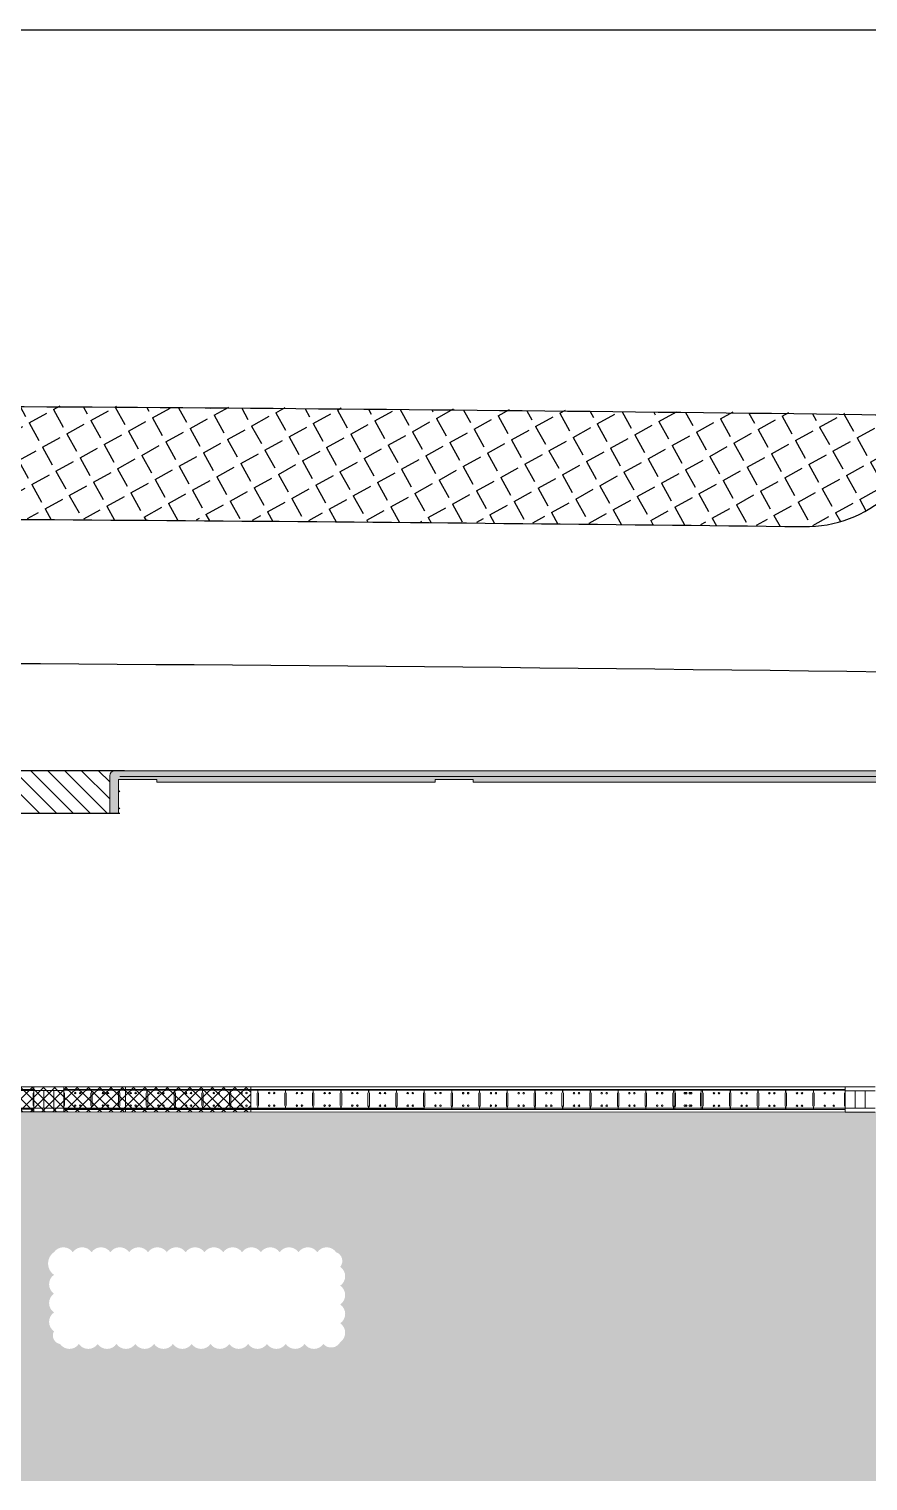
# Model space of a CAD drawing. Header units: millimetres. Extents: x -223101 to 128452, y -22249 to 35606.
# Drawn here: x -73142 to -39687, y -22249 to 35606 of the extents above; entities that cross this region are included whole.
import ezdxf

# ---------------------------------------------------------------- set-up
doc = ezdxf.new("R2010")
doc.units = ezdxf.units.MM
for name, color, linetype in [('0-MEP VIA HE', 4, 'Continuous'), ('0.BR.MEP DUONG TK', 3, 'Continuous'), ('00-HATCH VIA HE', 31, 'Continuous'), ('8', 8, 'Continuous'), ('Mau1', 1, 'Continuous')]:
    doc.layers.add(name, color=color, linetype=linetype)
for name, color, linetype, lineweight in [('1', 1, 'Continuous', 18), ('2.Crash Barrier', 4, 'Continuous', 15), ('ARC_HATCH', 8, 'Continuous', 0), ('L1-DRAINAGE-LONG_DITCH', 12, 'Continuous', 9), ('TAN CANG-profile- REVISE1$0$8', 17, 'Continuous', 0), ('trench cover', 74, 'Continuous', 0)]:
    doc.layers.add(name, color=color, linetype=linetype, lineweight=lineweight)

# ---------------------------------------------------------------- blocks, each defined once
blk = doc.blocks.new('trench thủ đức')
at = {"ltscale": 0.5}
for p, q in [((17000, -6540), (15800, -6540)), ((15800, -6540), (15800, -6690)), ((17000, -6540), (15800, -6540)), ((15800, -6540), (15800, -6690)), ((17000, -6690), (15800, -6690)), ((15800, -6690), (15800, -7390)), ((17000, -6690), (15800, -6690)), ((15800, -6690), (15800, -7390)), ((17000, -6540), (17000, -6690)), ((17000, -6540), (17000, -6690)), ((17000, -6690), (17000, -7390)), ((17000, -6690), (17000, -7390)), ((49348, -6549), (48148, -6549)), ((48148, -6549), (48148, -7549)), ((49348, -6549), (48148, -6549)), ((48148, -6549), (48148, -7549)), ((49348, -6699), (48148, -6699)), ((49348, -6699), (48148, -6699)), ((17000, -7390), (15800, -7390)), ((15800, -7390), (15800, -7540)), ((17000, -7390), (15800, -7390)), ((15800, -7390), (15800, -7540)), ((17000, -7390), (17000, -7540)), ((17000, -7390), (17000, -7540)), ((49348, -7399), (48148, -7399)), ((49348, -7399), (48148, -7399)), ((17000, -7540), (15800, -7540)), ((17000, -7540), (15800, -7540)), ((49348, -7549), (48148, -7549)), ((49348, -7549), (48148, -7549))]:
    blk.add_line(p, q, dxfattribs=at)
at = {"layer": '1', "ltscale": 0.5}
for p, q in [((16200, -6690), (16200, -7390)), ((16200, -6690), (16200, -7390)), ((16600, -6690), (16600, -7390)), ((16600, -6690), (16600, -7390)), ((48548, -6699), (48548, -7399)), ((48548, -6699), (48548, -7399)), ((48948, -6699), (48948, -7399)), ((48948, -6699), (48948, -7399))]:
    blk.add_line(p, q, dxfattribs=at)
at = {"layer": 'L1-DRAINAGE-LONG_DITCH', "ltscale": 0.011, "flags": 128}
for points in [[(14017, -6540), (15800, -6540), (15800, -7540), (13799, -7540)], [(17000, -6540), (48148, -6549)], [(17000, -6640), (48148, -6649)], [(17000, -6645), (48148, -6654)], [(48148, -7449), (17000, -7440)], [(48148, -7549), (17000, -7540)]]:
    blk.add_lwpolyline(points, dxfattribs=at)
at = {"layer": 'L1-DRAINAGE-LONG_DITCH', "ltscale": 2}
for points in [[(15800, -6690), (13984, -6690)], [(48148, -6699), (17000, -6690)], [(15800, -7390), (13832, -7390)], [(17000, -7390), (48148, -7399)]]:
    blk.add_lwpolyline(points, dxfattribs=at)
at = {"layer": 'trench cover'}
for points in [[(14515, -6645), (14515, -6740), (14540, -6790), (14540, -7290), (14515, -7340), (14515, -7435), (15800, -7435), (15800, -7340), (15775, -7290), (15775, -6790), (15800, -6740), (15800, -6645)], [(17000, -6645), (17000, -6740), (17025, -6790), (17025, -7290), (17000, -7340), (17000, -7435), (18100, -7435), (18100, -7340), (18075, -7290), (18075, -6790), (18100, -6740), (18100, -6645)], [(18105, -6645), (18105, -6740), (18130, -6790), (18130, -7290), (18105, -7340), (18105, -7435), (19205, -7436), (19205, -7341), (19180, -7291), (19180, -6791), (19205, -6741), (19205, -6646)], [(19210, -6646), (19210, -6741), (19235, -6791), (19235, -7291), (19210, -7341), (19210, -7436), (20310, -7436), (20310, -7341), (20285, -7291), (20285, -6791), (20310, -6741), (20310, -6646)], [(20315, -6646), (20315, -6741), (20340, -6791), (20340, -7291), (20315, -7341), (20315, -7436), (21415, -7436), (21415, -7341), (21390, -7291), (21390, -6791), (21415, -6741), (21415, -6646)], [(21420, -6646), (21420, -6741), (21445, -6791), (21445, -7291), (21420, -7341), (21420, -7436), (22520, -7437), (22520, -7342), (22495, -7292), (22495, -6792), (22520, -6742), (22520, -6647)], [(22525, -6647), (22525, -6742), (22550, -6792), (22550, -7292), (22525, -7342), (22525, -7437), (23625, -7437), (23625, -7342), (23600, -7292), (23600, -6792), (23625, -6742), (23625, -6647)], [(23630, -6647), (23630, -6742), (23655, -6792), (23655, -7292), (23630, -7342), (23630, -7437), (24730, -7437), (24730, -7342), (24705, -7292), (24705, -6792), (24730, -6742), (24730, -6647)], [(24735, -6647), (24735, -6742), (24760, -6792), (24760, -7292), (24735, -7342), (24735, -7437), (25835, -7438), (25835, -7343), (25810, -7293), (25810, -6793), (25835, -6743), (25835, -6648)], [(25840, -6648), (25840, -6743), (25865, -6793), (25865, -7293), (25840, -7343), (25840, -7438), (26940, -7438), (26940, -7343), (26915, -7293), (26915, -6793), (26940, -6743), (26940, -6648)], [(26945, -6648), (26945, -6743), (26970, -6793), (26970, -7293), (26945, -7343), (26945, -7438), (28045, -7438), (28045, -7343), (28020, -7293), (28020, -6793), (28045, -6743), (28045, -6648)], [(28050, -6648), (28050, -6743), (28075, -6793), (28075, -7293), (28050, -7343), (28050, -7438), (29150, -7439), (29150, -7344), (29125, -7294), (29125, -6794), (29150, -6744), (29150, -6649)], [(29155, -6649), (29155, -6744), (29180, -6794), (29180, -7294), (29155, -7344), (29155, -7439), (30255, -7439), (30255, -7344), (30230, -7294), (30230, -6794), (30255, -6744), (30255, -6649)], [(30260, -6649), (30260, -6744), (30285, -6794), (30285, -7294), (30260, -7344), (30260, -7439), (31360, -7439), (31360, -7344), (31335, -7294), (31335, -6794), (31360, -6744), (31360, -6649)], [(31365, -6649), (31365, -6744), (31390, -6794), (31390, -7294), (31365, -7344), (31365, -7439), (32465, -7440), (32465, -7345), (32440, -7295), (32440, -6795), (32465, -6745), (32465, -6650)], [(32470, -6650), (32470, -6745), (32495, -6795), (32495, -7295), (32470, -7345), (32470, -7440), (33570, -7440), (33570, -7345), (33545, -7295), (33545, -6795), (33570, -6745), (33570, -6650)], [(33575, -6650), (33575, -6745), (33600, -6795), (33600, -7295), (33575, -7345), (33575, -7440), (34675, -7440), (34675, -7345), (34650, -7295), (34650, -6795), (34675, -6745), (34675, -6650)], [(34680, -6650), (34680, -6745), (34705, -6795), (34705, -7295), (34680, -7345), (34680, -7440), (35780, -7441), (35780, -7346), (35755, -7296), (35755, -6796), (35780, -6746), (35780, -6651)], [(35785, -6651), (35785, -6746), (35810, -6796), (35810, -7296), (35785, -7346), (35785, -7441), (36885, -7441), (36885, -7346), (36860, -7296), (36860, -6796), (36885, -6746), (36885, -6651)], [(36890, -6651), (36890, -6746), (36915, -6796), (36915, -7296), (36890, -7346), (36890, -7441), (37990, -7441), (37990, -7346), (37965, -7296), (37965, -6796), (37990, -6746), (37990, -6651)], [(37995, -6651), (37995, -6746), (38020, -6796), (38020, -7296), (37995, -7346), (37995, -7441), (39095, -7442), (39095, -7347), (39070, -7297), (39070, -6797), (39095, -6747), (39095, -6652)], [(39100, -6652), (39100, -6747), (39125, -6797), (39125, -7297), (39100, -7347), (39100, -7442), (40200, -7442), (40200, -7347), (40175, -7297), (40175, -6797), (40200, -6747), (40200, -6652)], [(40205, -6652), (40205, -6747), (40230, -6797), (40230, -7297), (40205, -7347), (40205, -7442), (41305, -7442), (41305, -7347), (41280, -7297), (41280, -6797), (41305, -6747), (41305, -6652)], [(41310, -6652), (41310, -6747), (41335, -6797), (41335, -7297), (41310, -7347), (41310, -7442), (42410, -7443), (42410, -7348), (42385, -7298), (42385, -6798), (42410, -6748), (42410, -6653)], [(41365, -6652), (41365, -6747), (41390, -6797), (41390, -7297), (41365, -7347), (41365, -7442), (42465, -7443), (42465, -7348), (42440, -7298), (42440, -6798), (42465, -6748), (42465, -6653)], [(42470, -6653), (42470, -6748), (42495, -6798), (42495, -7298), (42470, -7348), (42470, -7443), (43570, -7443), (43570, -7348), (43545, -7298), (43545, -6798), (43570, -6748), (43570, -6653)], [(43575, -6653), (43575, -6748), (43600, -6798), (43600, -7298), (43575, -7348), (43575, -7443), (44675, -7443), (44675, -7348), (44650, -7298), (44650, -6798), (44675, -6748), (44675, -6653)], [(44680, -6653), (44680, -6748), (44705, -6798), (44705, -7298), (44680, -7348), (44680, -7443), (45780, -7444), (45780, -7349), (45755, -7299), (45755, -6799), (45780, -6749), (45780, -6654)], [(45785, -6654), (45785, -6749), (45810, -6799), (45810, -7299), (45785, -7349), (45785, -7444), (46885, -7444), (46885, -7349), (46860, -7299), (46860, -6799), (46885, -6749), (46885, -6654)], [(46890, -6654), (46890, -6749), (46915, -6799), (46915, -7299), (46890, -7349), (46890, -7444), (48147, -7444), (48148, -7349), (48123, -7299), (48123, -6799), (48148, -6749), (48148, -6654)]]:
    blk.add_lwpolyline(points, close=True, dxfattribs=at)
for centre in [(17450, -6790), (17650, -6790), (18555, -6790), (18755, -6790), (19660, -6791), (19860, -6791), (20765, -6791), (20965, -6791), (21870, -6791), (22070, -6791), (22975, -6792), (23175, -6792), (24080, -6792), (24280, -6792), (25185, -6792), (25385, -6792), (26290, -6793), (26490, -6793), (27395, -6793), (27595, -6793), (28500, -6793), (28700, -6793), (29605, -6794), (29805, -6794), (30710, -6794), (30910, -6794), (31815, -6794), (32015, -6794), (32920, -6795), (33120, -6795), (34025, -6795), (34225, -6795), (35130, -6795), (35330, -6795), (36235, -6796), (36435, -6796), (37340, -6796), (37540, -6796), (38445, -6796), (38645, -6796), (39550, -6797), (39750, -6797), (40655, -6797), (40855, -6797), (41760, -6797), (41815, -6797), (41960, -6797), (42015, -6797), (42920, -6798), (43120, -6798), (44025, -6798), (44225, -6798), (45130, -6798), (45330, -6798), (46235, -6799), (46435, -6799), (47340, -6799), (47698, -6799), (17450, -7290), (17650, -7290), (18555, -7290), (18755, -7290), (19660, -7291), (19860, -7291), (20765, -7291), (20965, -7291), (21870, -7291), (22070, -7291), (22975, -7292), (23175, -7292), (24080, -7292), (24280, -7292), (25185, -7292), (25385, -7292), (26290, -7293), (26490, -7293), (27395, -7293), (27595, -7293), (28500, -7293), (28700, -7293), (29605, -7294), (29805, -7294), (30710, -7294), (30910, -7294), (31815, -7294), (32015, -7294), (32920, -7295), (33120, -7295), (34025, -7295), (34225, -7295), (35130, -7295), (35330, -7295), (36235, -7296), (36435, -7296), (37340, -7296), (37540, -7296), (38445, -7296), (38645, -7296), (39550, -7297), (39750, -7297), (40655, -7297), (40855, -7297), (41760, -7297), (41815, -7297), (41960, -7297), (42015, -7297), (42920, -7298), (43120, -7298), (44025, -7298), (44225, -7298), (45130, -7298), (45330, -7298), (46235, -7299), (46435, -7299), (47340, -7299), (47698, -7299)]:
    blk.add_circle(centre, 30, dxfattribs=at)

msp = doc.modelspace()

# ---------------------------------------------------------------- hatches: boundary and pattern name
at = {"layer": '00-HATCH VIA HE'}
h = msp.add_hatch(dxfattribs=at)
h.set_pattern_fill('ANGLE', color=256, scale=4000, angle=-61.05070507, style=0)
h.set_pattern_definition([(298.94929493, (-1345745049.4, -45576618.3), (962.55324745, 532.4389597), [800, -300]), (28.94929493, (-1345745049.4, -45576618.3), (-532.4389597, 962.55324745), [800, -300])])
h.paths.add_polyline_path([(-42253.9625, 15778.37, 0.3848508088), (-37226.0063, 20212.8118, 0.0028831442), (-95004.9863, 20647.1054, 0.3842308509), (-90047.0011, 16146.4891, -0.0021494269)])
at = {"layer": 'ARC_HATCH', "ltscale": 0.8}
h = msp.add_hatch(dxfattribs=at)
h.set_pattern_fill('AR-CONC', color=256, scale=4)
edge = h.paths.add_edge_path()
edge.add_line((-38175, 4450.036), (-38175, 5100.0457))
edge.add_arc((-39125, 5100.0457), 950, 0.000000004, 90.000000004)
edge.add_line((-39125, 6050.0457), (-69724.9907, 6050.0457))
edge.add_arc((-69724.9907, 5850.0457), 200, 90.000000052, 180.000000039)
edge.add_line((-69924.9907, 5850.0457), (-69924.9907, 4350))
edge.add_line((-69924.9907, 4350), (-69574.9907, 4350))
edge.add_line((-69574.9907, 4350), (-69574.9907, 5700))
edge.add_line((-69574.9907, 5700), (-68050, 5700))
edge.add_line((-68050, 5700), (-68050, 5600.0229))
edge.add_line((-68050, 5600.0229), (-56950, 5600.0229))
edge.add_line((-56950, 5600.0229), (-56950, 5700))
edge.add_line((-56950, 5700), (-55425.0093, 5700))
edge.add_line((-55425.0093, 5700), (-55425.0093, 5600.0229))
edge.add_line((-55425.0093, 5600.0229), (-39125, 5600.0229))
edge.add_arc((-39125, 5100.0229), 500, 0.000000004, 90.000000021, ccw=False)
edge.add_line((-38625, 5100.0229), (-38625, 4450.036))
edge.add_line((-38625, 4450.036), (-38175, 4450.036))
at = {"layer": 'TAN CANG-profile- REVISE1$0$8'}
h = msp.add_hatch(dxfattribs=at)
h.set_pattern_fill('GRASS', color=256, scale=70, angle=-61.060451)
h.set_pattern_definition([(90, (-68750, 249297.8), (-1257.236, 1257.236), [333.375, -2181.097]), (45, (-68750, 249297.8), (-1257.236, 1257.236), [333.375, -1444.625]), (135, (-68750, 249297.8), (-1257.236, -1257.236), [333.375, -1444.625])])
h.paths.add_polyline_path([(9582.2101, -9609.0408), (9581.9424, -8049.891), (9581.9424, -8048.9108), (9582.2101, -9608.0606)], flags=16)
edge = h.paths.add_edge_path(flags=16)
edge.add_arc((-62772.1654, -13395.4465), 457.7905, 35.000000013, 144.999999977)
edge.add_arc((-63522.1654, -13395.4465), 457.7905, 35.000000002, 144.999999977)
edge.add_arc((-64272.1654, -13395.4465), 457.7905, 35.000000089, 144.999999938)
edge.add_arc((-65022.1654, -13395.4465), 457.7905, 35.000000068, 144.999999919)
edge.add_arc((-65772.1654, -13395.4465), 457.7905, 35.000000086, 144.999999899)
edge.add_arc((-66522.1654, -13395.4465), 457.7905, 35.000000039, 144.999999925)
edge.add_arc((-67272.1654, -13395.4465), 457.7905, 34.99999995, 145.000000009)
edge.add_arc((-68022.1654, -13395.4465), 457.7905, 34.999999979, 145.000000088)
edge.add_arc((-68772.1654, -13395.4465), 457.7905, 35.000000045, 144.999999925)
edge.add_arc((-69522.1654, -13395.4465), 457.7905, 35.000000074, 144.999999944)
edge.add_arc((-70272.1654, -13395.4465), 457.7905, 35.00000006, 144.999999958)
edge.add_arc((-71022.1654, -13395.4465), 457.7905, 35.000000109, 144.999999867)
edge.add_arc((-71772.1654, -13395.4465), 457.7905, 35.000000074, 144.999999971)
edge.add_arc((-71831.5852, -13583.5639), 550.1973, 125.000000181, 234.999999797)
edge.add_arc((-71884.5876, -14409.2591), 457.7905, 124.999999976, 235.000000029)
edge.add_arc((-71884.5876, -15159.2591), 457.7905, 125.000000089, 234.999999938)
edge.add_arc((-71884.5876, -15909.2591), 457.7905, 125.000000004, 235.000000029)
edge.add_arc((-71848.2335, -16453.085), 343.311, 150.543804519, 260.543804239)
edge.add_arc((-71529.6373, -16529.1532), 457.7905, 215.000000074, 324.999999905)
edge.add_arc((-70779.6373, -16529.1532), 457.7905, 215.000000115, 324.999999899)
edge.add_arc((-70029.6373, -16529.1532), 457.7905, 215.000000065, 324.999999873)
edge.add_arc((-69279.6373, -16529.1532), 457.7905, 215.000000034, 325.00000001)
edge.add_arc((-68529.6373, -16529.1532), 457.7905, 215.000000031, 324.999999971)
edge.add_arc((-67779.6373, -16529.1532), 457.7905, 215.000000016, 324.999999983)
edge.add_arc((-67029.6373, -16529.1532), 457.7905, 215.000000002, 324.999999977)
edge.add_arc((-66279.6373, -16529.1532), 457.7905, 215.000000057, 324.999999932)
edge.add_arc((-65529.6373, -16529.1532), 457.7905, 215.000000057, 324.999999899)
edge.add_arc((-64779.6373, -16529.1532), 457.7905, 215.0000001, 324.999999919)
edge.add_arc((-64029.6373, -16529.1532), 457.7905, 215.0000001, 324.999999925)
edge.add_arc((-63279.6373, -16529.1532), 457.7905, 215.00000001, 324.999999925)
edge.add_arc((-62529.6373, -16529.1532), 457.7905, 215.000000118, 324.999999964)
edge.add_arc((-61779.6373, -16529.1532), 457.7905, 214.999999987, 324.999999951)
edge.add_arc((-61093.9861, -16517.8067), 414.1723, 221.405018551, 331.405018445)
edge.add_arc((-60992.9103, -16341.0358), 457.7905, -54.999999943, 54.999999925)
edge.add_arc((-60992.9103, -15591.0358), 457.7905, -54.999999996, 55.000000003)
edge.add_arc((-60992.9103, -14841.0358), 457.7905, -55.000000045, 55.000000146)
edge.add_arc((-60992.9103, -14091.0358), 457.7905, -54.999999972, 54.999999899)
edge.add_arc((-61017.918, -13482.861), 370.2376, -39.035192983, 70.964806983)
edge.add_arc((-61272.1654, -13395.4465), 457.7905, 35.000000002, 144.999999957)
edge.add_arc((-62022.1654, -13395.4465), 457.7905, 35.000000031, 144.999999971)
h.paths.add_polyline_path([(-181033.7199, -405.9414), (-180973.357, 826.1131), (-178576.5578, 702.2038), (-178634.3016, -458.7801)])
h.paths.add_polyline_path([(-188122.6884, 1815.0538), (-181768.5936, 1815.0538), (-181768.5936, 38.3565), (-188122.6884, 38.3565)])
edge = h.paths.add_edge_path()
edge.add_line((-75471.362, -7540.3947), (-80765.93, -7540.3947))
edge.add_line((-80765.93, -7540.3947), (-80765.93, -5422.7839))
edge.add_line((-80765.93, -5422.7839), (-170192.0802, -5423.7293))
edge.add_arc((-170192.0802, 2276.2707), 7700, 215.105711708, 269.999999997, ccw=False)
edge.add_line((-176491.3916, -2151.8978), (-193148.1481, -2152.1364))
edge.add_line((-193148.1481, -2152.1364), (-193148.1625, -1152.1364))
edge.add_line((-193148.1625, -1152.1364), (-177084.5146, -1151.9369))
edge.add_line((-177084.5146, -1151.9369), (-177947.4292, 494.5549))
edge.add_arc((-182981.901, -2253.1666), 5735.493, 28.624894868, 76.066019729)
edge.add_line((-181600.7731, 3313.5528), (-185151.1616, 3319.1832))
edge.add_line((-185151.1616, 3319.1832), (-222508.1943, 3272.2102))
edge.add_line((-222508.1943, 3272.2102), (-223091.0685, -22248.7674))
edge.add_line((-223091.0685, -22248.7674), (128452.3751, -22248.7674))
edge.add_line((128452.3751, -22248.7674), (128444.523, 1853.5389))
edge.add_line((128444.523, 1853.5389), (111536.7317, 2137.4437))
edge.add_line((111536.7317, 2137.4437), (91196.5555, 2558.0801))
edge.add_line((91196.5555, 2558.0801), (87479.2679, 1737.5919))
edge.add_line((87479.2679, 1737.5919), (84075.095, 335.095))
edge.add_arc((74366.7874, 17347.0318), 19587.17, -69.188102644, -60.287625484, ccw=False)
edge.add_arc((75175.9938, 15421.5932), 17500, 276.945459083, 290.575193454, ccw=False)
edge.add_line((77292.172, -1949.9868), (71480, -1949.9868))
edge.add_line((71480, -1949.9868), (71480, -6107.7273))
edge.add_line((71480, -6107.7273), (73027.4826, -5571.7679))
edge.add_line((73027.4826, -5571.7679), (86570.1881, -1148.1031))
edge.add_line((86570.1881, -1148.1031), (88400.2438, -1148.1031))
edge.add_line((88400.2438, -1148.1031), (88400.2417, -998.1031))
edge.add_line((88400.2417, -998.1031), (87750.2045, -998.092))
edge.add_line((87750.2045, -998.092), (87750.2045, 1001.9224))
edge.add_line((87750.2045, 1001.9224), (89750.2189, 1001.9224))
edge.add_line((89750.2189, 1001.9224), (89750.2189, -998.0798))
edge.add_line((89750.2189, -998.0798), (89100.2417, -998.0798))
edge.add_line((89100.2417, -998.0798), (89100.2438, -1148.093))
edge.add_line((89100.2438, -1148.093), (97032.0507, -1155.3433))
edge.add_line((97032.0507, -1155.3433), (97031.1065, -2155.3409))
edge.add_line((97031.1065, -2155.3409), (86730.3139, -2148.127))
edge.add_line((86730.3139, -2148.127), (70267.5897, -7558.8279))
edge.add_line((70267.5897, -7558.8279), (-74768.4694, -7540.3921))
edge.add_line((-74768.4694, -7540.3921), (-75471.362, -7540.3947))
at = {"layer": 'trench cover'}
h = msp.add_hatch(dxfattribs=at)
h.set_pattern_fill('ANSI37', color=256, scale=100, angle=-61.060451)
h.set_pattern_definition([(45, (-68750, -5000), (-224.506, 224.506), []), (135, (-68750, -5000), (-224.506, -224.506), [])])
h.paths.add_polyline_path([(-74733.0639, -6540.3916), (-64300.1007, -6542.7375), (-64300.4046, -7542.7374), (-74950.4995, -7540.3947)])

# ---------------------------------------------------------------- linework, layer by layer
msp.add_line((-223101.4366, 35545.1621), (128441.9966, 35605.5166))
at = {"layer": '0-MEP VIA HE', "ltscale": 3}
for p, q in [((-69329.267, 6050), (-83513.0353, 6050)), ((-69524.9907, 4350), (-75561.5779, 4350))]:
    msp.add_line(p, q, dxfattribs=at)
at = {"layer": '0-MEP VIA HE', "ltscale": 5, "flags": 128}
msp.add_lwpolyline([(-95004.9863, 20647.1054, -0.0028833859), (-37221.1615, 20212.7475, -0.0028833859)], format="xyb", dxfattribs=at)
at = {"layer": '0.BR.MEP DUONG TK', "ltscale": 5}
msp.add_lwpolyline([(-95029.7639, 21193.4085, 0.415968041), (-90047.0011, 16146.4891, -0.0021493877), (-42254.8335, 15778.3806, 0.3849008128), (-37226.0063, 20212.8118)], format="xyb", dxfattribs=at)
at = {"layer": '1', "ltscale": 0.15, "elevation": -1.9199, "flags": 128}
msp.add_lwpolyline([(-38400, 4450.036), (-38400, 5100.0457, 0.4142135624), (-39125, 5825.0457), (-69524.9907, 5825.0457)], format="xyb", dxfattribs=at)
at = {"layer": '2.Crash Barrier', "elevation": -1.9199, "flags": 128}
msp.add_lwpolyline([(-38175, 4450.036), (-38175, 5100.0457, 0.4142135624), (-39125, 6050.0457), (-69724.9907, 6050.0457, 0.4142135623), (-69924.9907, 5850.0457), (-69924.9907, 4350), (-69574.9907, 4350), (-69574.9907, 5700), (-68050, 5700), (-68050, 5600.0229), (-56950, 5600.0229), (-56950, 5700), (-55425.0093, 5700), (-55425.0093, 5600.0229), (-39125, 5600.0229, -0.4142135625), (-38625, 5100.0229), (-38625, 4450.036), (-38175, 4450.036)], format="xyb", dxfattribs=at)
at = {"layer": '8'}
for p, q in [((-72711.8463, 4350), (-74411.8463, 6050)), ((-72038.3271, 4350), (-73738.3271, 6050)), ((-71364.8079, 4350), (-73064.8079, 6050)), ((-70691.2887, 4350), (-72391.2887, 6050)), ((-70017.7695, 4350), (-71717.7695, 6050)), ((-69924.9907, 4930.7404), (-71044.2503, 6050)), ((-69924.9907, 5604.2596), (-70370.7311, 6050)), ((-69524.9907, 5204.2596), (-69574.9907, 5254.2596)), ((-69524.9907, 4530.7404), (-69574.9907, 4580.7404))]:
    msp.add_line(p, q, dxfattribs=at)
at = {"layer": 'L1-DRAINAGE-LONG_DITCH'}
for p, q in [((-69300.1002, -6541.2181), (-69300.4041, -7541.218)), ((-64300.1007, -6542.7375), (-64300.4046, -7542.7374))]:
    msp.add_line(p, q, dxfattribs=at)
at = {"layer": 'Mau1', "ltscale": 5}
msp.add_arc((-103773.1637, -4989595.2245), 5000000.0022, 88.8541142499, 89.9771289776, dxfattribs=at)

# ---------------------------------------------------------------- block references
at = {"layer": 'L1-DRAINAGE-LONG_DITCH'}
msp.add_blockref('trench thủ đức', (-88749.9215, -0.6307), dxfattribs=at)

doc.saveas('drawing.dxf')
